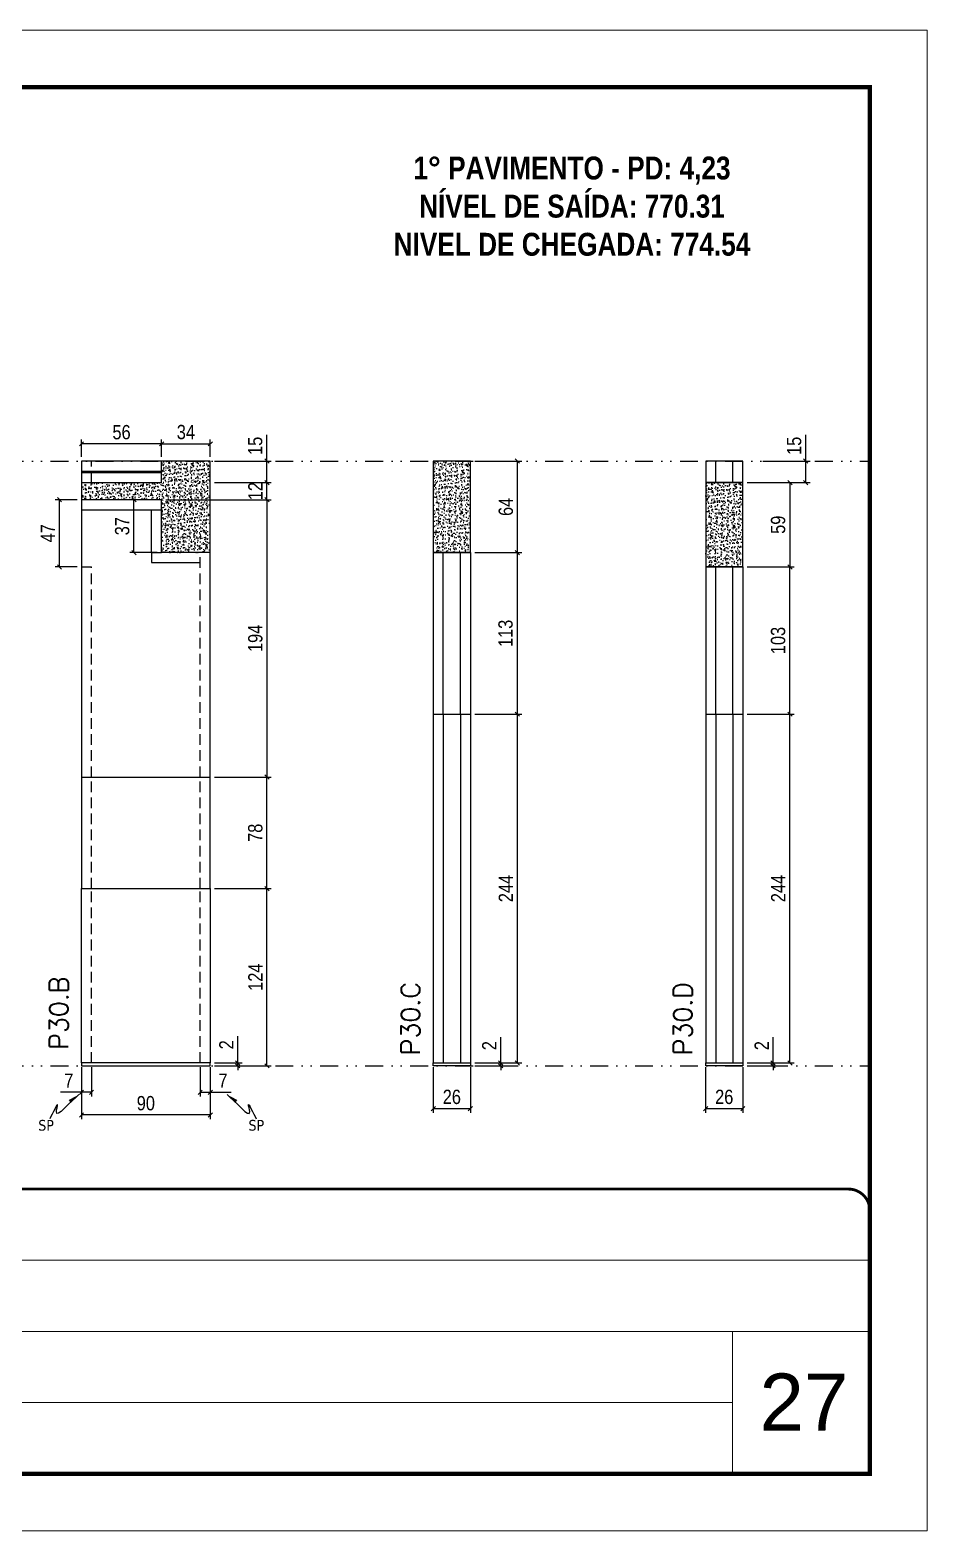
# Model space of a CAD drawing. Header units: millimetres. Extents: x 787 to 8287, y -592 to 17063.
# Drawn here: x 5467 to 6094, y 4003 to 5053 of the extents above; entities that cross this region are included whole.
import ezdxf

# ---------------------------------------------------------------- set-up
doc = ezdxf.new("R2010")
doc.units = ezdxf.units.MM
for name, pattern in [('CONTINUO', [0]), ('DASHED', [0.75, 0.5, -0.25]), ('DIVIDE2', [0.625, 0.25, -0.125, 0, -0.125, 0, -0.125]), ('HIDDEN', [0.375, 0.25, -0.125])]:
    doc.linetypes.add(name, pattern=pattern)
for name, color, linetype, lineweight in [('CARIMBO', 255, 'Continuous', 9), ('Folhas', 255, 'Continuous', 9), ('SARRAFO DE PRESSAO', 251, 'DASHED', 9), ('Texto Seção', 7, 'Continuous', 15)]:
    doc.layers.add(name, color=color, linetype=linetype, lineweight=lineweight)
for name, color, linetype in [('COTA', 241, 'Continuous'), ('NOMENCLATURA', 7, 'Continuous'), ('Nível', 160, 'Continuous'), ('Painéis', 200, 'Continuous'), ('SARR_2.2x7', 40, 'Continuous'), ('Sarrafo de Pressão', 42, 'HIDDEN'), ('texto', 7, 'Continuous')]:
    doc.layers.add(name, color=color, linetype=linetype)
doc.styles.add('ARIAL', font='arial.ttf')
doc.styles.add('COTA TECNICA', font='techl___.ttf', dxfattribs={"height": 10})
doc.styles.add('COTA TECNICA-50', font='techl___.ttf', dxfattribs={"height": 10})
doc.styles.add('REGUA-120', font='ROMANS.shx', dxfattribs={"height": 15})
doc.styles.add('ROMANC', font='techb___.ttf', dxfattribs={"height": 2.5})
doc.styles.get("Standard").update_dxf_attribs({"font": 'arial.ttf'})
doc.dimstyles.new('COTA PAINEL-50', dxfattribs={"dimtxt": 10, "dimasz": 3, "dimexe": 3, "dimexo": 3, "dimgap": 3, "dimtad": 1, "dimdec": 1, "dimzin": 12, "dimdsep": 46, "dimtxsty": 'COTA TECNICA-50', "dimblk1": 'OBLIQUE', "dimblk2": 'OBLIQUE', "dimsah": 1, "dimcen": 0.9, "dimclrd": 4, "dimclre": 4, "dimclrt": 240, "dimadec": 1, "dimazin": 3, "dimtfac": 1, "dimtdec": 1, "dimtmove": 0, "dimatfit": 3, "dimfxl": 0, "dimtolj": 1, "dimtzin": 12, "dimarcsym": 0})
doc.dimstyles.new('PAINEL', dxfattribs={"dimtxt": 10, "dimasz": 3, "dimexe": 3, "dimexo": 3, "dimgap": 3, "dimtad": 1, "dimdec": 1, "dimzin": 12, "dimdsep": 46, "dimtxsty": 'COTA TECNICA', "dimblk1": 'OBLIQUE', "dimblk2": 'OBLIQUE', "dimsah": 1, "dimcen": 0.9, "dimclrd": 4, "dimclre": 4, "dimclrt": 240, "dimadec": 1, "dimazin": 3, "dimtfac": 1, "dimtdec": 1, "dimtmove": 0, "dimatfit": 3, "dimfxl": 0, "dimtolj": 1, "dimtzin": 12, "dimarcsym": 0})
doc.dimstyles.get("Standard").update_dxf_attribs({"dimtxt": 0.18, "dimasz": 0.18, "dimexe": 0.18, "dimexo": 0.0625, "dimgap": 0.09, "dimtad": 0, "dimtih": 1, "dimtoh": 1, "dimdec": 4, "dimzin": 0, "dimdsep": 46, "dimtxsty": 'Standard', "dimcen": 0.09, "dimadec": 0, "dimazin": 0, "dimtfac": 1, "dimtdec": 4, "dimtofl": 0, "dimtmove": 0, "dimatfit": 3, "dimfxl": 0, "dimtolj": 1, "dimtzin": 0, "dimarcsym": 0})

# ---------------------------------------------------------------- blocks, each defined once
blk = doc.blocks.new('9999999999')
at = {"color": 30, "linetype": 'CONTINUO'}
for p, q in [((98564.6, 34379.6), (99584, 34379.6)), ((98564.6, 34329.8), (99488, 34329.8)), ((99584, 34329.8), (99488, 34329.8)), ((99488, 34329.8), (99488, 34230.2)), ((98564.6, 34280), (99488, 34280))]:
    blk.add_line(p, q, dxfattribs=at)
at = {"color": 30, "linetype": 'CONTINUO', "const_width": 2}
blk.add_lwpolyline([(99584, 34230.2), (99584, 34414.4, 0.414214), (99569, 34429.4), (98229, 34429.4, 0.414214), (98214, 34414.4), (98214, 34245.2, 0.414214), (98229, 34230.2), (99584, 34230.2)], format="xyb", dxfattribs=at)
at = {"layer": 'Folhas'}
blk.add_lwpolyline([(98139, 34190.2), (99624, 34190.2), (99624, 35240.2), (98139, 35240.2)], close=True, dxfattribs=at)
at = {"layer": 'Folhas', "color": 30, "const_width": 3}
blk.add_lwpolyline([(98214, 34230.2), (99584, 34230.2), (99584, 35200.2), (98214, 35200.2)], close=True, dxfattribs=at)
blk = doc.blocks.new('_Oblique')
at = {"color": 0, "linetype": 'ByBlock', "lineweight": -2}
blk.add_line((-0.5, -0.5), (0.5, 0.5), dxfattribs=at)
blk = doc.blocks.new('*D661')
at = {"layer": 'COTA', "color": 4, "lineweight": -2}
for p, q in [((5502.7, 4327.1), (5502.7, 4290.7)), ((5592.7, 4327.1), (5592.7, 4290.7)), ((5592.7, 4293.7), (5502.7, 4293.7))]:
    blk.add_line(p, q, dxfattribs=at)
at = {"layer": 'Defpoints', "color": 0}
for p in [(5502.7, 4330.1), (5592.7, 4330.1), (5502.7, 4293.7)]:
    blk.add_point(p, dxfattribs=at)
at = {"layer": 'COTA', "color": 4, "lineweight": -2, "xscale": 3, "yscale": 3, "zscale": 3, "rotation": 180}
blk.add_blockref('_Oblique', (5502.7, 4293.7), dxfattribs=at)
at = {"layer": 'COTA', "color": 4, "lineweight": -2, "xscale": 3, "yscale": 3, "zscale": 3}
blk.add_blockref('_Oblique', (5592.7, 4293.7), dxfattribs=at)
at = {"layer": 'COTA', "color": 240, "insert": (5547.7, 4301.9), "char_height": 10, "attachment_point": 5, "style": 'COTA TECNICA'}
blk.add_mtext('\\A1;90', dxfattribs=at)
blk = doc.blocks.new('*D662')
at = {"layer": 'COTA', "color": 4, "lineweight": -2}
for p, q in [((5585.7, 4327.1), (5585.7, 4306.6)), ((5592.7, 4325.1), (5592.7, 4306.6)), ((5585.7, 4309.6), (5592.7, 4309.6)), ((5592.7, 4309.6), (5607.4, 4309.6))]:
    blk.add_line(p, q, dxfattribs=at)
at = {"layer": 'Defpoints', "color": 0}
for p in [(5585.7, 4330.1), (5592.7, 4328.1), (5592.7, 4309.6)]:
    blk.add_point(p, dxfattribs=at)
at = {"layer": 'COTA', "color": 4, "lineweight": -2, "xscale": 3, "yscale": 3, "zscale": 3, "rotation": 180}
blk.add_blockref('_Oblique', (5585.7, 4309.6), dxfattribs=at)
at = {"layer": 'COTA', "color": 4, "lineweight": -2, "xscale": 3, "yscale": 3, "zscale": 3}
blk.add_blockref('_Oblique', (5592.7, 4309.6), dxfattribs=at)
at = {"layer": 'COTA', "color": 240, "insert": (5601.6, 4317.7), "char_height": 10, "attachment_point": 5, "style": 'COTA TECNICA-50'}
blk.add_mtext('\\A1;7', dxfattribs=at)
blk = doc.blocks.new('*D663')
at = {"layer": 'COTA', "color": 4, "lineweight": -2}
for p, q in [((5509.7, 4327.1), (5509.7, 4306.6)), ((5502.7, 4325.1), (5502.7, 4306.6)), ((5502.7, 4309.6), (5488, 4309.6)), ((5509.7, 4309.6), (5502.7, 4309.6))]:
    blk.add_line(p, q, dxfattribs=at)
at = {"layer": 'Defpoints', "color": 0}
for p in [(5502.7, 4328.1), (5509.7, 4330.1), (5502.7, 4309.6)]:
    blk.add_point(p, dxfattribs=at)
at = {"layer": 'COTA', "color": 4, "lineweight": -2, "xscale": 3, "yscale": 3, "zscale": 3, "rotation": 180}
blk.add_blockref('_Oblique', (5502.7, 4309.6), dxfattribs=at)
at = {"layer": 'COTA', "color": 4, "lineweight": -2, "xscale": 3, "yscale": 3, "zscale": 3}
blk.add_blockref('_Oblique', (5509.7, 4309.6), dxfattribs=at)
at = {"layer": 'COTA', "color": 240, "insert": (5493.8, 4317.7), "char_height": 10, "attachment_point": 5, "style": 'COTA TECNICA-50'}
blk.add_mtext('\\A1;7', dxfattribs=at)
blk = doc.blocks.new('*D664')
at = {"layer": 'COTA', "color": 4, "linetype": 'ByBlock', "lineweight": -2}
for p, q in [((5595.7, 4452.1), (5635.4, 4452.1)), ((5632.4, 4328.1), (5632.4, 4452.1)), ((5595.7, 4328.1), (5635.4, 4328.1))]:
    blk.add_line(p, q, dxfattribs=at)
at = {"layer": 'Defpoints', "color": 0, "linetype": 'ByBlock'}
for p in [(5592.7, 4452.1), (5632.4, 4452.1), (5592.7, 4328.1)]:
    blk.add_point(p, dxfattribs=at)
at = {"layer": 'COTA', "color": 4, "linetype": 'ByBlock', "lineweight": -2, "xscale": 3, "yscale": 3, "zscale": 3}
for p, rotation in [((5632.4, 4452.1), 90), ((5632.4, 4328.1), 270)]:
    blk.add_blockref('_Oblique', p, dxfattribs=dict(at, rotation=rotation))
at = {"layer": 'COTA', "color": 240, "linetype": 'ByBlock', "insert": (5624.3, 4390.1), "char_height": 10, "attachment_point": 5, "rotation": 90, "style": 'COTA TECNICA'}
blk.add_mtext('\\A1;124', dxfattribs=at)
blk = doc.blocks.new('*D665')
at = {"layer": 'COTA', "color": 4, "lineweight": -2}
for p, q in [((5612, 4330.1), (5612, 4348.9)), ((5595.7, 4330.1), (5615, 4330.1)), ((5595.7, 4328.1), (5615, 4328.1)), ((5612, 4328.1), (5612, 4330.1)), ((5612, 4328.1), (5612, 4325.1))]:
    blk.add_line(p, q, dxfattribs=at)
at = {"layer": 'Defpoints', "color": 0}
for p in [(5592.7, 4330.1), (5592.7, 4328.1), (5612, 4328.1)]:
    blk.add_point(p, dxfattribs=at)
at = {"layer": 'COTA', "color": 4, "lineweight": -2, "xscale": 3, "yscale": 3, "zscale": 3}
for p, rotation in [((5612, 4330.1), 270), ((5612, 4328.1), 90)]:
    blk.add_blockref('_Oblique', p, dxfattribs=dict(at, rotation=rotation))
at = {"layer": 'COTA', "color": 240, "insert": (5604, 4342.8), "char_height": 10, "attachment_point": 5, "rotation": 90, "style": 'COTA TECNICA-50'}
blk.add_mtext('\\A1;2', dxfattribs=at)
blk = doc.blocks.new('*D666')
at = {"layer": 'COTA', "color": 4, "linetype": 'ByBlock', "lineweight": -2}
for p, q in [((5595.7, 4452.1), (5635.4, 4452.1)), ((5632.4, 4328.1), (5632.4, 4452.1)), ((5595.7, 4328.1), (5635.4, 4328.1))]:
    blk.add_line(p, q, dxfattribs=at)
at = {"layer": 'Defpoints', "color": 0, "linetype": 'ByBlock'}
for p in [(5592.7, 4452.1), (5632.4, 4452.1), (5592.7, 4328.1)]:
    blk.add_point(p, dxfattribs=at)
at = {"layer": 'COTA', "color": 4, "linetype": 'ByBlock', "lineweight": -2, "xscale": 3, "yscale": 3, "zscale": 3}
for p, rotation in [((5632.4, 4452.1), 90), ((5632.4, 4328.1), 270)]:
    blk.add_blockref('_Oblique', p, dxfattribs=dict(at, rotation=rotation))
at = {"layer": 'COTA', "color": 240, "linetype": 'ByBlock', "insert": (5624.3, 4390.1), "char_height": 10, "attachment_point": 5, "rotation": 90, "style": 'COTA TECNICA'}
blk.add_mtext('\\A1;124', dxfattribs=at)
blk = doc.blocks.new('*D667')
at = {"layer": 'COTA', "color": 4, "lineweight": -2}
for p, q in [((5595.7, 4530.1), (5635.4, 4530.1)), ((5632.4, 4452.1), (5632.4, 4530.1)), ((5595.7, 4452.1), (5635.4, 4452.1))]:
    blk.add_line(p, q, dxfattribs=at)
at = {"layer": 'Defpoints', "color": 0}
for p in [(5592.7, 4530.1), (5632.4, 4530.1), (5592.7, 4452.1)]:
    blk.add_point(p, dxfattribs=at)
at = {"layer": 'COTA', "color": 4, "lineweight": -2, "xscale": 3, "yscale": 3, "zscale": 3}
for p, rotation in [((5632.4, 4530.1), 90), ((5632.4, 4452.1), 270)]:
    blk.add_blockref('_Oblique', p, dxfattribs=dict(at, rotation=rotation))
at = {"layer": 'COTA', "color": 240, "insert": (5624.3, 4491.1), "char_height": 10, "attachment_point": 5, "rotation": 90, "style": 'COTA TECNICA-50'}
blk.add_mtext('\\A1;78', dxfattribs=at)
blk = doc.blocks.new('*D668')
at = {"layer": 'COTA', "color": 4, "lineweight": -2}
for p, q in [((5561.7, 4724.1), (5635.4, 4724.1)), ((5632.4, 4724.1), (5632.4, 4530.1)), ((5595.7, 4530.1), (5635.4, 4530.1))]:
    blk.add_line(p, q, dxfattribs=at)
at = {"layer": 'Defpoints', "color": 0}
for p in [(5558.7, 4724.1), (5592.7, 4530.1), (5632.4, 4530.1)]:
    blk.add_point(p, dxfattribs=at)
at = {"layer": 'COTA', "color": 4, "lineweight": -2, "xscale": 3, "yscale": 3, "zscale": 3}
for p, rotation in [((5632.4, 4724.1), 90), ((5632.4, 4530.1), 270)]:
    blk.add_blockref('_Oblique', p, dxfattribs=dict(at, rotation=rotation))
at = {"layer": 'COTA', "color": 240, "insert": (5624.3, 4627.1), "char_height": 10, "attachment_point": 5, "rotation": 90, "style": 'COTA TECNICA-50'}
blk.add_mtext('\\A1;194', dxfattribs=at)
blk = doc.blocks.new('*D669')
at = {"layer": 'COTA', "color": 4, "lineweight": -2}
for p, q in [((5939.2, 4327.1), (5939.2, 4295.2)), ((5965.2, 4327.1), (5965.2, 4295.2)), ((5939.2, 4298.2), (5965.2, 4298.2))]:
    blk.add_line(p, q, dxfattribs=at)
at = {"layer": 'Defpoints', "color": 0}
for p in [(5939.2, 4330.1), (5965.2, 4330.1), (5965.2, 4298.2)]:
    blk.add_point(p, dxfattribs=at)
at = {"layer": 'COTA', "color": 4, "lineweight": -2, "xscale": 3, "yscale": 3, "zscale": 3, "rotation": 180}
blk.add_blockref('_Oblique', (5939.2, 4298.2), dxfattribs=at)
at = {"layer": 'COTA', "color": 4, "lineweight": -2, "xscale": 3, "yscale": 3, "zscale": 3}
blk.add_blockref('_Oblique', (5965.2, 4298.2), dxfattribs=at)
at = {"layer": 'COTA', "color": 240, "insert": (5952.2, 4306.3), "char_height": 10, "attachment_point": 5, "style": 'COTA TECNICA'}
blk.add_mtext('\\A1;26', dxfattribs=at)
blk = doc.blocks.new('*D670')
at = {"layer": 'COTA', "color": 4, "lineweight": -2}
for p, q in [((5986.4, 4330.1), (5986.4, 4348.2)), ((5968.2, 4330.1), (5989.4, 4330.1)), ((5968.2, 4328.1), (5989.4, 4328.1)), ((5986.4, 4328.1), (5986.4, 4330.1)), ((5986.4, 4328.1), (5986.4, 4325.1))]:
    blk.add_line(p, q, dxfattribs=at)
at = {"layer": 'Defpoints', "color": 0}
for p in [(5965.2, 4330.1), (5965.2, 4328.1), (5986.4, 4330.1)]:
    blk.add_point(p, dxfattribs=at)
at = {"layer": 'COTA', "color": 4, "lineweight": -2, "xscale": 3, "yscale": 3, "zscale": 3}
for p, rotation in [((5986.4, 4330.1), 270), ((5986.4, 4328.1), 90)]:
    blk.add_blockref('_Oblique', p, dxfattribs=dict(at, rotation=rotation))
at = {"layer": 'COTA', "color": 240, "insert": (5978.4, 4342.2), "char_height": 10, "attachment_point": 5, "rotation": 90, "style": 'COTA TECNICA-50'}
blk.add_mtext('\\A1;2', dxfattribs=at)
blk = doc.blocks.new('*D1328')
at = {"layer": 'COTA', "color": 4, "linetype": 'ByBlock', "lineweight": -2}
for p, q in [((5968.2, 4736.1), (6001.1, 4736.1)), ((5998.1, 4736.1), (5998.1, 4677.1)), ((5968.2, 4677.1), (6001.1, 4677.1))]:
    blk.add_line(p, q, dxfattribs=at)
at = {"layer": 'Defpoints', "color": 0, "linetype": 'ByBlock'}
for p in [(5965.2, 4736.1), (5965.2, 4677.1), (5998.1, 4677.1)]:
    blk.add_point(p, dxfattribs=at)
at = {"layer": 'COTA', "color": 4, "linetype": 'ByBlock', "lineweight": -2, "xscale": 3, "yscale": 3, "zscale": 3}
for p, rotation in [((5998.1, 4736.1), 90), ((5998.1, 4677.1), 270)]:
    blk.add_blockref('_Oblique', p, dxfattribs=dict(at, rotation=rotation))
at = {"layer": 'COTA', "color": 240, "linetype": 'ByBlock', "insert": (5989.9, 4706.6), "char_height": 10, "attachment_point": 5, "rotation": 90, "style": 'COTA TECNICA'}
blk.add_mtext('\\A1;59', dxfattribs=at)
blk = doc.blocks.new('*D1329')
at = {"layer": 'COTA', "color": 4, "lineweight": -2}
for p, q in [((5968.2, 4574.1), (6001.1, 4574.1)), ((5998.1, 4330.1), (5998.1, 4574.1)), ((5968.2, 4330.1), (6001.1, 4330.1))]:
    blk.add_line(p, q, dxfattribs=at)
at = {"layer": 'Defpoints', "color": 0}
for p in [(5965.2, 4574.1), (5998.1, 4574.1), (5965.2, 4330.1)]:
    blk.add_point(p, dxfattribs=at)
at = {"layer": 'COTA', "color": 4, "lineweight": -2, "xscale": 3, "yscale": 3, "zscale": 3}
for p, rotation in [((5998.1, 4574.1), 90), ((5998.1, 4330.1), 270)]:
    blk.add_blockref('_Oblique', p, dxfattribs=dict(at, rotation=rotation))
at = {"layer": 'COTA', "color": 240, "insert": (5990, 4452.1), "char_height": 10, "attachment_point": 5, "rotation": 90, "style": 'COTA TECNICA-50'}
blk.add_mtext('\\A1;244', dxfattribs=at)
blk = doc.blocks.new('*D671')
at = {"layer": 'COTA', "color": 4, "lineweight": -2}
for p, q in [((5968.2, 4677.1), (6001.1, 4677.1)), ((5998.1, 4574.1), (5998.1, 4677.1)), ((5968.2, 4574.1), (6001.1, 4574.1))]:
    blk.add_line(p, q, dxfattribs=at)
at = {"layer": 'Defpoints', "color": 0}
for p in [(5965.2, 4677.1), (5998.1, 4677.1), (5965.2, 4574.1)]:
    blk.add_point(p, dxfattribs=at)
at = {"layer": 'COTA', "color": 4, "lineweight": -2, "xscale": 3, "yscale": 3, "zscale": 3}
for p, rotation in [((5998.1, 4677.1), 90), ((5998.1, 4574.1), 270)]:
    blk.add_blockref('_Oblique', p, dxfattribs=dict(at, rotation=rotation))
at = {"layer": 'COTA', "color": 240, "insert": (5989.9, 4625.6), "char_height": 10, "attachment_point": 5, "rotation": 90, "style": 'COTA TECNICA-50'}
blk.add_mtext('\\A1;103', dxfattribs=at)
blk = doc.blocks.new('*D672')
at = {"layer": 'COTA', "color": 4, "lineweight": -2}
for p, q in [((5748.7, 4327.1), (5748.7, 4295.2)), ((5774.7, 4327.1), (5774.7, 4295.2)), ((5748.7, 4298.2), (5774.7, 4298.2))]:
    blk.add_line(p, q, dxfattribs=at)
at = {"layer": 'Defpoints', "color": 0}
for p in [(5748.7, 4330.1), (5774.7, 4330.1), (5774.7, 4298.2)]:
    blk.add_point(p, dxfattribs=at)
at = {"layer": 'COTA', "color": 4, "lineweight": -2, "xscale": 3, "yscale": 3, "zscale": 3, "rotation": 180}
blk.add_blockref('_Oblique', (5748.7, 4298.2), dxfattribs=at)
at = {"layer": 'COTA', "color": 4, "lineweight": -2, "xscale": 3, "yscale": 3, "zscale": 3}
blk.add_blockref('_Oblique', (5774.7, 4298.2), dxfattribs=at)
at = {"layer": 'COTA', "color": 240, "insert": (5761.7, 4306.3), "char_height": 10, "attachment_point": 5, "style": 'COTA TECNICA'}
blk.add_mtext('\\A1;26', dxfattribs=at)
blk = doc.blocks.new('*D708')
at = {"layer": 'COTA', "color": 4, "lineweight": -2}
for p, q in [((5777.7, 4574.1), (5810.6, 4574.1)), ((5807.6, 4330.1), (5807.6, 4574.1)), ((5777.7, 4330.1), (5810.6, 4330.1))]:
    blk.add_line(p, q, dxfattribs=at)
at = {"layer": 'Defpoints', "color": 0}
for p in [(5774.7, 4574.1), (5807.6, 4574.1), (5774.7, 4330.1)]:
    blk.add_point(p, dxfattribs=at)
at = {"layer": 'COTA', "color": 4, "lineweight": -2, "xscale": 3, "yscale": 3, "zscale": 3}
for p, rotation in [((5807.6, 4574.1), 90), ((5807.6, 4330.1), 270)]:
    blk.add_blockref('_Oblique', p, dxfattribs=dict(at, rotation=rotation))
at = {"layer": 'COTA', "color": 240, "insert": (5799.5, 4452.1), "char_height": 10, "attachment_point": 5, "rotation": 90, "style": 'COTA TECNICA'}
blk.add_mtext('\\A1;244', dxfattribs=at)
blk = doc.blocks.new('*D709')
at = {"layer": 'COTA', "color": 4, "lineweight": -2}
for p, q in [((5795.9, 4330.1), (5795.9, 4348.2)), ((5777.7, 4330.1), (5798.9, 4330.1)), ((5777.7, 4328.1), (5798.9, 4328.1)), ((5795.9, 4328.1), (5795.9, 4330.1)), ((5795.9, 4328.1), (5795.9, 4325.1))]:
    blk.add_line(p, q, dxfattribs=at)
at = {"layer": 'Defpoints', "color": 0}
for p in [(5774.7, 4330.1), (5774.7, 4328.1), (5795.9, 4330.1)]:
    blk.add_point(p, dxfattribs=at)
at = {"layer": 'COTA', "color": 4, "lineweight": -2, "xscale": 3, "yscale": 3, "zscale": 3}
for p, rotation in [((5795.9, 4330.1), 270), ((5795.9, 4328.1), 90)]:
    blk.add_blockref('_Oblique', p, dxfattribs=dict(at, rotation=rotation))
at = {"layer": 'COTA', "color": 240, "insert": (5787.9, 4342.2), "char_height": 10, "attachment_point": 5, "rotation": 90, "style": 'COTA TECNICA-50'}
blk.add_mtext('\\A1;2', dxfattribs=at)
blk = doc.blocks.new('*D1342')
at = {"layer": 'COTA', "color": 4, "lineweight": -2}
for p, q in [((5777.7, 4687.1), (5810.6, 4687.1)), ((5807.6, 4574.1), (5807.6, 4687.1)), ((5777.7, 4574.1), (5810.6, 4574.1))]:
    blk.add_line(p, q, dxfattribs=at)
at = {"layer": 'Defpoints', "color": 0}
for p in [(5774.7, 4687.1), (5807.6, 4687.1), (5774.7, 4574.1)]:
    blk.add_point(p, dxfattribs=at)
at = {"layer": 'COTA', "color": 4, "lineweight": -2, "xscale": 3, "yscale": 3, "zscale": 3}
for p, rotation in [((5807.6, 4687.1), 90), ((5807.6, 4574.1), 270)]:
    blk.add_blockref('_Oblique', p, dxfattribs=dict(at, rotation=rotation))
at = {"layer": 'COTA', "color": 240, "insert": (5799.3, 4630.6), "char_height": 10, "attachment_point": 5, "rotation": 90, "style": 'COTA TECNICA-50'}
blk.add_mtext('\\A1;113', dxfattribs=at)
blk = doc.blocks.new('*D719')
at = {"layer": 'COTA', "color": 4, "lineweight": -2}
for p, q in [((5595.7, 4736.1), (5635.4, 4736.1)), ((5632.4, 4724.1), (5632.4, 4736.1)), ((5595.7, 4724.1), (5635.4, 4724.1))]:
    blk.add_line(p, q, dxfattribs=at)
at = {"layer": 'Defpoints', "color": 0}
for p in [(5592.7, 4736.1), (5632.4, 4736.1), (5592.7, 4724.1)]:
    blk.add_point(p, dxfattribs=at)
at = {"layer": 'COTA', "color": 4, "lineweight": -2, "xscale": 3, "yscale": 3, "zscale": 3}
for p, rotation in [((5632.4, 4736.1), 90), ((5632.4, 4724.1), 270)]:
    blk.add_blockref('_Oblique', p, dxfattribs=dict(at, rotation=rotation))
at = {"layer": 'COTA', "color": 240, "insert": (5624.3, 4730.1), "char_height": 10, "attachment_point": 5, "rotation": 90, "style": 'COTA TECNICA'}
blk.add_mtext('\\A1;12', dxfattribs=at)
blk = doc.blocks.new('*D720')
at = {"layer": 'COTA', "color": 4, "lineweight": -2}
for p, q in [((5632.4, 4751.1), (5632.4, 4769.5)), ((5595.7, 4751.1), (5635.4, 4751.1)), ((5632.4, 4736.1), (5632.4, 4751.1)), ((5595.7, 4736.1), (5635.4, 4736.1))]:
    blk.add_line(p, q, dxfattribs=at)
at = {"layer": 'Defpoints', "color": 0}
for p in [(5592.7, 4751.1), (5632.4, 4751.1), (5592.7, 4736.1)]:
    blk.add_point(p, dxfattribs=at)
at = {"layer": 'COTA', "color": 4, "lineweight": -2, "xscale": 3, "yscale": 3, "zscale": 3}
for p, rotation in [((5632.4, 4751.1), 90), ((5632.4, 4736.1), 270)]:
    blk.add_blockref('_Oblique', p, dxfattribs=dict(at, rotation=rotation))
at = {"layer": 'COTA', "color": 240, "insert": (5624.2, 4761.8), "char_height": 10, "attachment_point": 5, "rotation": 90, "style": 'COTA TECNICA'}
blk.add_mtext('\\A1;15', dxfattribs=at)
blk = doc.blocks.new('*D1345')
at = {"layer": 'COTA', "color": 4, "lineweight": -2}
for p, q in [((6009.2, 4751.1), (6009.2, 4769.5)), ((5979.3, 4751.1), (6012.2, 4751.1)), ((6009.2, 4736.1), (6009.2, 4751.1)), ((5968.2, 4736.1), (6012.2, 4736.1))]:
    blk.add_line(p, q, dxfattribs=at)
at = {"layer": 'Defpoints', "color": 0}
for p in [(5976.3, 4751.1), (6009.2, 4751.1), (5965.2, 4736.1)]:
    blk.add_point(p, dxfattribs=at)
at = {"layer": 'COTA', "color": 4, "lineweight": -2, "xscale": 3, "yscale": 3, "zscale": 3}
for p, rotation in [((6009.2, 4751.1), 90), ((6009.2, 4736.1), 270)]:
    blk.add_blockref('_Oblique', p, dxfattribs=dict(at, rotation=rotation))
at = {"layer": 'COTA', "color": 240, "insert": (6001.1, 4761.8), "char_height": 10, "attachment_point": 5, "rotation": 90, "style": 'COTA TECNICA'}
blk.add_mtext('\\A1;15', dxfattribs=at)
blk = doc.blocks.new('*D1346')
at = {"layer": 'COTA', "color": 4, "lineweight": -2}
for p, q in [((5777.7, 4751.1), (5810.6, 4751.1)), ((5807.6, 4687.1), (5807.6, 4751.1)), ((5777.7, 4687.1), (5810.6, 4687.1))]:
    blk.add_line(p, q, dxfattribs=at)
at = {"layer": 'Defpoints', "color": 0}
for p in [(5774.7, 4751.1), (5807.6, 4751.1), (5774.7, 4687.1)]:
    blk.add_point(p, dxfattribs=at)
at = {"layer": 'COTA', "color": 4, "lineweight": -2, "xscale": 3, "yscale": 3, "zscale": 3}
for p, rotation in [((5807.6, 4751.1), 90), ((5807.6, 4687.1), 270)]:
    blk.add_blockref('_Oblique', p, dxfattribs=dict(at, rotation=rotation))
at = {"layer": 'COTA', "color": 240, "insert": (5799.5, 4719.1), "char_height": 10, "attachment_point": 5, "rotation": 90, "style": 'COTA TECNICA'}
blk.add_mtext('\\A1;64', dxfattribs=at)
blk = doc.blocks.new('*D1597')
at = {"layer": 'COTA', "color": 4, "lineweight": -2}
for p, q in [((5502.7, 4754.1), (5502.7, 4766.2)), ((5558.7, 4763.2), (5502.7, 4763.2)), ((5558.7, 4754.1), (5558.7, 4766.2))]:
    blk.add_line(p, q, dxfattribs=at)
at = {"layer": 'Defpoints', "color": 0}
for p in [(5502.7, 4763.2), (5502.7, 4751.1), (5558.7, 4751.1)]:
    blk.add_point(p, dxfattribs=at)
at = {"layer": 'COTA', "color": 4, "lineweight": -2, "xscale": 3, "yscale": 3, "zscale": 3, "rotation": 180}
blk.add_blockref('_Oblique', (5502.7, 4763.2), dxfattribs=at)
at = {"layer": 'COTA', "color": 4, "lineweight": -2, "xscale": 3, "yscale": 3, "zscale": 3}
blk.add_blockref('_Oblique', (5558.7, 4763.2), dxfattribs=at)
at = {"layer": 'COTA', "color": 240, "insert": (5530.7, 4771.3), "char_height": 10, "attachment_point": 5, "style": 'COTA TECNICA-50'}
blk.add_mtext('\\A1;56', dxfattribs=at)
blk = doc.blocks.new('*D1600')
at = {"layer": 'Defpoints', "color": 0}
for p in [(5539.4, 4724.1), (5558.7, 4724.1), (5558.7, 4687.1)]:
    blk.add_point(p, dxfattribs=at)
at = {"layer": 'Painéis', "color": 4, "lineweight": -2}
for p, q in [((5555.7, 4724.1), (5536.4, 4724.1)), ((5539.4, 4687.1), (5539.4, 4724.1)), ((5555.7, 4687.1), (5536.4, 4687.1))]:
    blk.add_line(p, q, dxfattribs=at)
at = {"layer": 'Painéis', "color": 4, "lineweight": -2, "xscale": 3, "yscale": 3, "zscale": 3}
for p, rotation in [((5539.4, 4724.1), 90), ((5539.4, 4687.1), 270)]:
    blk.add_blockref('_Oblique', p, dxfattribs=dict(at, rotation=rotation))
at = {"layer": 'Painéis', "color": 240, "insert": (5531.2, 4705.6), "char_height": 10, "attachment_point": 5, "rotation": 90, "style": 'COTA TECNICA'}
blk.add_mtext('\\A1;37', dxfattribs=at)
blk = doc.blocks.new('*D1601')
at = {"layer": 'Defpoints', "color": 0}
for p in [(5592.7, 4763.2), (5558.7, 4751.1), (5592.7, 4751.1)]:
    blk.add_point(p, dxfattribs=at)
at = {"layer": 'Painéis', "color": 4, "lineweight": -2}
for p, q in [((5558.7, 4754.1), (5558.7, 4766.2)), ((5558.7, 4763.2), (5592.7, 4763.2)), ((5592.7, 4754.1), (5592.7, 4766.2))]:
    blk.add_line(p, q, dxfattribs=at)
at = {"layer": 'Painéis', "color": 4, "lineweight": -2, "xscale": 3, "yscale": 3, "zscale": 3, "rotation": 180}
blk.add_blockref('_Oblique', (5558.7, 4763.2), dxfattribs=at)
at = {"layer": 'Painéis', "color": 4, "lineweight": -2, "xscale": 3, "yscale": 3, "zscale": 3}
blk.add_blockref('_Oblique', (5592.7, 4763.2), dxfattribs=at)
at = {"layer": 'Painéis', "color": 240, "insert": (5575.7, 4771.4), "char_height": 10, "attachment_point": 5, "style": 'COTA TECNICA'}
blk.add_mtext('\\A1;34', dxfattribs=at)
blk = doc.blocks.new('*D3324')
at = {"layer": 'Defpoints', "color": 0}
for p in [(5487.3, 4724.1), (5502.7, 4724.1), (5502.7, 4677.1)]:
    blk.add_point(p, dxfattribs=at)
at = {"layer": 'Painéis', "color": 4, "lineweight": -2}
for p, q in [((5499.7, 4724.1), (5484.3, 4724.1)), ((5487.3, 4677.1), (5487.3, 4724.1)), ((5499.7, 4677.1), (5484.3, 4677.1))]:
    blk.add_line(p, q, dxfattribs=at)
at = {"layer": 'Painéis', "color": 4, "lineweight": -2, "xscale": 3, "yscale": 3, "zscale": 3}
for p, rotation in [((5487.3, 4724.1), 90), ((5487.3, 4677.1), 270)]:
    blk.add_blockref('_Oblique', p, dxfattribs=dict(at, rotation=rotation))
at = {"layer": 'Painéis', "color": 240, "insert": (5479.2, 4700.6), "char_height": 10, "attachment_point": 5, "rotation": 90, "style": 'COTA TECNICA'}
blk.add_mtext('\\A1;47', dxfattribs=at)

msp = doc.modelspace()

# ---------------------------------------------------------------- hatches: boundary and pattern name
at = {"layer": 'COTA', "linetype": 'ByBlock'}
h = msp.add_hatch(dxfattribs=at)
h.set_pattern_fill('AR-CONC', color=256, scale=0.03)
h.set_pattern_definition([(50, (-3529.511, 639.1103), (5.46554, -0.4781726), [0.5715, -6.2865]), (355, (-3529.511, 639.1103), (-1.0573026, 5.7317054), [0.4572, -5.0292175]), (100.451445, (-3529.056, 639.0705), (4.4082374, 5.2535326), [0.4857003, -5.3427073]), (46.1842, (-3529.511, 640.6343), (8.132371, -1.26127), [0.85725, -9.42975]), (96.63556, (-3528.8335, 640.529), (7.122124, 7.422784), [0.728551, -8.014068]), (351.18415, (-3529.511, 640.634), (7.122124, 7.422784), [0.685799, -7.543792]), (21, (-3528.749, 640.2533), (4.5484317, -3.067956), [0.5715, -6.2865]), (326, (-3528.749, 640.2533), (1.854061, 5.525639), [0.4572, -5.0292]), (71.451445, (-3528.37, 639.9977), (6.4024926, 2.457683), [0.4857003, -5.342698]), (37.5, (-3529.5112, 639.1103), (0.0926581, 2.53665117), [0, -4.96824, 0, -5.1054, 0, -5.04825]), (7.5, (-3529.5112, 639.1103), (2.0045899, 3.00541724), [0, -2.91084, 0, -4.85394, 0, -1.92405]), (327.5, (-3531.2105, 639.1103), (4.06771786, -0.1718623), [0, -1.905, 0, -5.9436, 0, -7.8867]), (317.5, (-3531.9725, 639.1103), (4.4438754, 0.7627947), [0, -2.4765, 0, -3.94716, 0, -5.6007])])
h.paths.add_polyline_path([(5502.71, 4736.1), (5558.71, 4736.1), (5558.71, 4751.1), (5592.71, 4751.1), (5592.71, 4687.1), (5558.71, 4687.1), (5558.71, 4724.1), (5502.71, 4724.1)])
h = msp.add_hatch(dxfattribs=at)
h.set_pattern_fill('AR-CONC', color=256, scale=0.03)
h.set_pattern_definition([(50, (-3340.379, 634.1103), (5.46554, -0.4781726), [0.5715, -6.2865]), (355, (-3340.379, 634.1103), (-1.0573026, 5.7317054), [0.4572, -5.0292175]), (100.451445, (-3339.9237, 634.0705), (4.4082374, 5.2535326), [0.4857003, -5.3427073]), (46.1842, (-3340.379, 635.6343), (8.132371, -1.26127), [0.85725, -9.42975]), (96.63556, (-3339.7015, 635.529), (7.122124, 7.422784), [0.728551, -8.014068]), (351.18415, (-3340.379, 635.634), (7.122124, 7.422784), [0.685799, -7.543792]), (21, (-3339.617, 635.2533), (4.5484317, -3.067956), [0.5715, -6.2865]), (326, (-3339.617, 635.2533), (1.854061, 5.525639), [0.4572, -5.0292]), (71.451445, (-3339.238, 634.9977), (6.4024926, 2.457683), [0.4857003, -5.342698]), (37.5, (-3340.3792, 634.1103), (0.0926581, 2.53665117), [0, -4.96824, 0, -5.1054, 0, -5.04825]), (7.5, (-3340.3792, 634.1103), (2.0045899, 3.00541724), [0, -2.91084, 0, -4.85394, 0, -1.92405]), (327.5, (-3342.0784, 634.1103), (4.06771786, -0.1718623), [0, -1.905, 0, -5.9436, 0, -7.8867]), (317.5, (-3342.8404, 634.1103), (4.4438754, 0.7627947), [0, -2.4765, 0, -3.94716, 0, -5.6007])])
h.paths.add_polyline_path([(5774.74, 4751.1), (5748.74, 4751.1), (5748.74, 4687.08), (5774.74, 4687.08)])
h = msp.add_hatch(dxfattribs=at)
h.set_pattern_fill('AR-CONC', color=256, scale=0.03)
h.set_pattern_definition([(50, (-3149.8893, 624.1103), (5.46554, -0.4781726), [0.5715, -6.2865]), (355, (-3149.8893, 624.1103), (-1.0573026, 5.7317054), [0.4572, -5.0292175]), (100.451445, (-3149.434, 624.0705), (4.4082374, 5.2535326), [0.4857003, -5.3427073]), (46.1842, (-3149.889, 625.6343), (8.132371, -1.26127), [0.85725, -9.42975]), (96.63556, (-3149.212, 625.529), (7.122124, 7.422784), [0.728551, -8.014068]), (351.18415, (-3149.889, 625.634), (7.122124, 7.422784), [0.685799, -7.543792]), (21, (-3149.1273, 625.2533), (4.5484317, -3.067956), [0.5715, -6.2865]), (326, (-3149.1273, 625.2533), (1.854061, 5.525639), [0.4572, -5.0292]), (71.451445, (-3148.7483, 624.9977), (6.4024926, 2.457683), [0.4857003, -5.342698]), (37.5, (-3149.8893, 624.1103), (0.0926581, 2.53665117), [0, -4.96824, 0, -5.1054, 0, -5.04825]), (7.5, (-3149.8893, 624.1103), (2.0045899, 3.00541724), [0, -2.91084, 0, -4.85394, 0, -1.92405]), (327.5, (-3151.5886, 624.1103), (4.06771786, -0.1718623), [0, -1.905, 0, -5.9436, 0, -7.8867]), (317.5, (-3152.3506, 624.1103), (4.4438754, 0.7627947), [0, -2.4765, 0, -3.94716, 0, -5.6007])])
h.paths.add_polyline_path([(5965.23, 4736.1), (5939.23, 4736.1), (5939.23, 4677.08), (5965.23, 4677.08)])

# ---------------------------------------------------------------- linework, layer by layer
for p, q in [((5592.71, 4751.1), (5502.71, 4751.1)), ((5502.71, 4751.1), (5502.71, 4724.1)), ((5592.71, 4687.1), (5592.71, 4751.1)), ((5774.74, 4751.1), (5748.74, 4751.1)), ((5748.74, 4751.1), (5748.74, 4687.08)), ((5774.74, 4687.08), (5774.74, 4751.1)), ((5502.71, 4724.1), (5502.71, 4724.1))]:
    msp.add_line(p, q, dxfattribs=at)
msp.add_lwpolyline([(5939.23, 4677.08), (5965.23, 4677.08), (5965.23, 4736.1), (5939.23, 4736.1)], close=True, dxfattribs=at)
at = {"layer": 'Nível', "color": 4, "linetype": 'DIVIDE2', "ltscale": 50}
for p, q in [((5135.07, 4751.1), (6054, 4751.1)), ((5135.07, 4328.1), (6054, 4328.1))]:
    msp.add_line(p, q, dxfattribs=at)
at = {"layer": 'Painéis'}
for p, q in [((5558.71, 4724.1), (5502.71, 4724.1)), ((5502.71, 4724.1), (5502.71, 4452.1)), ((5558.71, 4687.1), (5558.71, 4724.1)), ((5592.71, 4687.1), (5558.71, 4687.1)), ((5592.71, 4452.1), (5592.71, 4687.1)), ((5748.74, 4687.08), (5748.74, 4330.1)), ((5748.74, 4687.08), (5774.74, 4687.08)), ((5774.74, 4687.08), (5748.74, 4687.08)), ((5774.74, 4687.08), (5774.74, 4330.1)), ((5939.23, 4677.08), (5939.23, 4330.1)), ((5939.23, 4677.08), (5965.23, 4677.08)), ((5965.23, 4677.08), (5939.23, 4677.08)), ((5965.23, 4677.08), (5965.23, 4330.1)), ((5748.74, 4574.1), (5774.74, 4574.1)), ((5939.23, 4574.1), (5965.23, 4574.1)), ((5502.71, 4530.1), (5592.71, 4530.1)), ((5748.74, 4330.1), (5774.74, 4330.1)), ((5748.74, 4330.1), (5774.74, 4330.1)), ((5748.74, 4328.1), (5748.74, 4330.1)), ((5774.74, 4328.1), (5748.74, 4328.1)), ((5774.74, 4330.1), (5774.74, 4328.1)), ((5939.23, 4330.1), (5965.23, 4330.1)), ((5939.23, 4330.1), (5965.23, 4330.1)), ((5939.23, 4328.1), (5939.23, 4330.1)), ((5965.23, 4328.1), (5939.23, 4328.1)), ((5965.23, 4330.1), (5965.23, 4328.1))]:
    msp.add_line(p, q, dxfattribs=at)
for points in [[(5558.71, 4751.1), (5502.71, 4751.1), (5502.71, 4736.1), (5558.71, 4736.1)], [(5939.23, 4736.1), (5965.23, 4736.1), (5965.23, 4751.1), (5939.23, 4751.1)], [(5502.71, 4452.1), (5592.71, 4452.1), (5592.71, 4330.1), (5502.71, 4330.1)], [(5502.71, 4328.1), (5592.71, 4328.1), (5592.71, 4330.1), (5502.71, 4330.1)]]:
    msp.add_lwpolyline(points, close=True, dxfattribs=at)
at = {"layer": 'SARR_2.2x7'}
for p, q in [((5946.23, 4736.1), (5946.23, 4751.1)), ((5958.23, 4736.1), (5958.23, 4751.1)), ((5502.71, 4744.1), (5558.71, 4744.1)), ((5502.71, 4743.1), (5558.71, 4743.1)), ((5502.71, 4717.1), (5558.71, 4717.1)), ((5551.71, 4687.1), (5551.71, 4717.1)), ((5551.71, 4687.1), (5558.71, 4687.1)), ((5551.71, 4687.1), (5551.71, 4680.1)), ((5755.74, 4574.1), (5755.74, 4687.08)), ((5767.74, 4574.1), (5767.74, 4687.08)), ((5551.71, 4680.1), (5585.71, 4680.1)), ((5946.23, 4574.1), (5946.23, 4677.08)), ((5958.23, 4574.1), (5958.23, 4677.08)), ((5755.74, 4574.1), (5755.74, 4330.1)), ((5767.74, 4574.1), (5767.74, 4330.1)), ((5946.23, 4574.1), (5946.23, 4330.1)), ((5958.23, 4574.1), (5958.23, 4330.1))]:
    msp.add_line(p, q, dxfattribs=at)
at = {"layer": 'Sarrafo de Pressão', "ltscale": 30}
for p, q in [((5509.71, 4736.1), (5509.71, 4751.1)), ((5585.71, 4530.1), (5585.71, 4687.1)), ((5502.71, 4677.1), (5509.71, 4677.1)), ((5509.71, 4530.1), (5509.71, 4677.1)), ((5509.71, 4452.1), (5509.71, 4530.1)), ((5585.71, 4452.1), (5585.71, 4530.1)), ((5509.71, 4330.1), (5509.71, 4452.1)), ((5585.71, 4330.1), (5585.71, 4452.1))]:
    msp.add_line(p, q, dxfattribs=at)

# ---------------------------------------------------------------- block references
at = {"layer": 'SARRAFO DE PRESSAO', "color": 6, "linetype": 'ByBlock'}
msp.add_blockref('9999999999', (-93529.98, -30187.51), dxfattribs=at)

# ---------------------------------------------------------------- texts
at = {"layer": 'CARIMBO', "style": 'ARIAL'}
msp.add_text('27', height=40, dxfattribs=at).set_placement((5976.86, 4072.84))
at = {"layer": 'NOMENCLATURA', "color": 2, "insert": (5845.74, 4990.83), "char_height": 16, "attachment_point": 2, "style": 'ROMANC'}
msp.add_mtext_dynamic_manual_height_columns('\\P1° PAVIMENTO - PD: 4,23\\PNÍVEL DE SAÍDA: 770.31\\PNIVEL DE CHEGADA: 774.54', width=328.3607, gutter_width=1, heights=[0], dxfattribs=at)
at = {"layer": 'texto', "color": 0, "char_height": 7.5, "attachment_point": 5}
for insert in [(5477.93, 4286.43), (5624.96, 4286.43)]:
    msp.add_mtext('{\\fTahoma|b0|i0|c0|p34;\\C4;SP}', dxfattribs=dict(at, insert=insert))
at = {"layer": 'Texto Seção', "char_height": 13, "width": 285.3299, "attachment_point": 7, "rotation": 90, "style": 'REGUA-120'}
for s, insert in [('P30.B', (5493.37, 4339.35)), ('P30.C', (5739.29, 4335.51)), ('\\pt52;P30.D', (5929.78, 4335.51))]:
    msp.add_mtext(s, dxfattribs=dict(at, insert=insert))

# ---------------------------------------------------------------- dimensions: what is measured, and where the dimension line sits
at = {"layer": 'COTA'}
for base, p1, p2, angle, dimstyle, picture, middle in [((5502.71, 4763.2), (5558.71, 4751.1), (5502.71, 4751.1), 0, 'COTA PAINEL-50', '*D1597', (5530.71, 4771.31)), ((5632.35, 4751.1), (5592.71, 4736.1), (5592.71, 4751.1), 90, 'PAINEL', '*D720', (5624.24, 4761.79)), ((6009.19, 4751.1), (5965.23, 4736.1), (5976.34, 4751.1), 90, 'PAINEL', '*D1345', (6001.08, 4761.79)), ((5807.56, 4751.1), (5774.74, 4687.08), (5774.74, 4751.1), 90, 'PAINEL', '*D1346', (5799.46, 4719.09)), ((5632.35, 4530.1), (5558.71, 4724.1), (5592.71, 4530.1), 90, 'COTA PAINEL-50', '*D668', (5624.25, 4627.1)), ((5998.09, 4677.08), (5965.23, 4574.1), (5965.23, 4677.08), 90, 'COTA PAINEL-50', '*D671', (5989.87, 4625.59)), ((5998.09, 4574.1), (5965.23, 4330.1), (5965.23, 4574.1), 90, 'COTA PAINEL-50', '*D1329', (5990.01, 4452.1)), ((5632.35, 4530.1), (5592.71, 4452.1), (5592.71, 4530.1), 90, 'COTA PAINEL-50', '*D667', (5624.26, 4491.1)), ((5502.71, 4309.59), (5509.71, 4330.1), (5502.71, 4328.1), 180, 'COTA PAINEL-50', '*D663', (5493.85, 4317.67))]:
    dim = msp.add_linear_dim(base=base, p1=p1, p2=p2, angle=angle, dimstyle=dimstyle, dxfattribs=at)
    dim.commit()
    dim.dimension.update_dxf_attribs({"geometry": picture, "text_midpoint": middle})
for base, p1, p2, dimstyle, picture, middle in [((5632.35, 4736.1), (5592.71, 4724.1), (5592.71, 4736.1), 'PAINEL', '*D719', (5632.35, 4730.1)), ((5807.56, 4687.08), (5774.74, 4574.1), (5774.74, 4687.08), 'COTA PAINEL-50', '*D1342', (5807.56, 4630.59)), ((5611.97, 4328.1), (5592.71, 4330.1), (5592.71, 4328.1), 'COTA PAINEL-50', '*D665', (5611.97, 4342.85)), ((5795.94, 4330.1), (5774.74, 4328.1), (5774.74, 4330.1), 'COTA PAINEL-50', '*D709', (5795.94, 4342.16)), ((5986.43, 4330.1), (5965.23, 4328.1), (5965.23, 4330.1), 'COTA PAINEL-50', '*D670', (5986.43, 4342.16))]:
    dim = msp.add_linear_dim(base=base, p1=p1, p2=p2, angle=90, dimstyle=dimstyle, dxfattribs=at)
    dim.commit()
    dim.dimension.update_dxf_attribs({"geometry": picture, "text_midpoint": middle, "dimtype": 160})
at = {"layer": 'COTA', "linetype": 'ByBlock'}
dim = msp.add_linear_dim(base=(5998.09, 4677.08), p1=(5965.23, 4736.1), p2=(5965.23, 4677.08), angle=90, dimstyle='PAINEL', dxfattribs=at)
dim.commit()
dim.dimension.update_dxf_attribs({"geometry": '*D1328', "text_midpoint": (5989.95, 4706.59)})
at = {"layer": 'COTA'}
for base, p1, p2, angle, picture, middle in [((5807.56, 4574.1), (5774.74, 4330.1), (5774.74, 4574.1), 90, '*D708', (5799.49, 4452.1)), ((5502.71, 4293.74), (5592.71, 4330.1), (5502.71, 4330.1), 180, '*D661', (5547.71, 4301.87))]:
    dim = msp.add_linear_dim(base=base, p1=p1, p2=p2, angle=angle, dimstyle='PAINEL', override={"dimarcsym": 2}, dxfattribs=at)
    dim.commit()
    dim.dimension.update_dxf_attribs({"geometry": picture, "text_midpoint": middle})
at = {"layer": 'COTA', "linetype": 'ByBlock'}
for picture in ['*D664', '*D666']:
    dim = msp.add_aligned_dim(p1=(5592.71, 4328.1), p2=(5592.71, 4452.1), distance=-39.64, dimstyle='PAINEL', dxfattribs=at)
    dim.commit()
    dim.dimension.update_dxf_attribs({"geometry": picture, "text_midpoint": (5624.28, 4390.1)})
at = {"layer": 'COTA'}
dim = msp.add_linear_dim(base=(5592.71, 4309.59), p1=(5585.71, 4330.1), p2=(5592.71, 4328.1), dimstyle='COTA PAINEL-50', dxfattribs=at)
dim.commit()
dim.dimension.update_dxf_attribs({"geometry": '*D662', "text_midpoint": (5601.58, 4317.67)})
for base, p1, p2, picture, middle in [((5774.74, 4298.21), (5748.74, 4330.1), (5774.74, 4330.1), '*D672', (5761.74, 4306.31)), ((5965.23, 4298.21), (5939.23, 4330.1), (5965.23, 4330.1), '*D669', (5952.23, 4306.31))]:
    dim = msp.add_linear_dim(base=base, p1=p1, p2=p2, dimstyle='PAINEL', override={"dimarcsym": 2}, dxfattribs=at)
    dim.commit()
    dim.dimension.update_dxf_attribs({"geometry": picture, "text_midpoint": middle})
at = {"layer": 'Painéis'}
dim = msp.add_linear_dim(base=(5592.71, 4763.2), p1=(5558.71, 4751.1), p2=(5592.71, 4751.1), dimstyle='PAINEL', dxfattribs=at)
dim.commit()
dim.dimension.update_dxf_attribs({"geometry": '*D1601', "text_midpoint": (5575.71, 4771.42)})
for base, p1, p2, picture, middle in [((5487.31, 4724.1), (5502.71, 4677.1), (5502.71, 4724.1), '*D3324', (5479.23, 4700.6)), ((5539.42, 4724.1), (5558.71, 4687.1), (5558.71, 4724.1), '*D1600', (5531.21, 4705.6))]:
    dim = msp.add_linear_dim(base=base, p1=p1, p2=p2, angle=90, dimstyle='PAINEL', dxfattribs=at)
    dim.commit()
    dim.dimension.update_dxf_attribs({"geometry": picture, "text_midpoint": middle})

# ---------------------------------------------------------------- leaders
at = {"layer": 'COTA', "path_type": 1}
for points in [[(5500.88, 4307.92), (5485.1, 4296.09), (5486.02, 4300.89), (5480.47, 4291.11)], [(5604.54, 4307.92), (5620.33, 4296.09), (5619.4, 4300.89), (5624.95, 4291.11)]]:
    msp.add_leader(points, dimstyle='Standard', override={"dimasz": 8}, dxfattribs=at)

doc.saveas('drawing.dxf')
